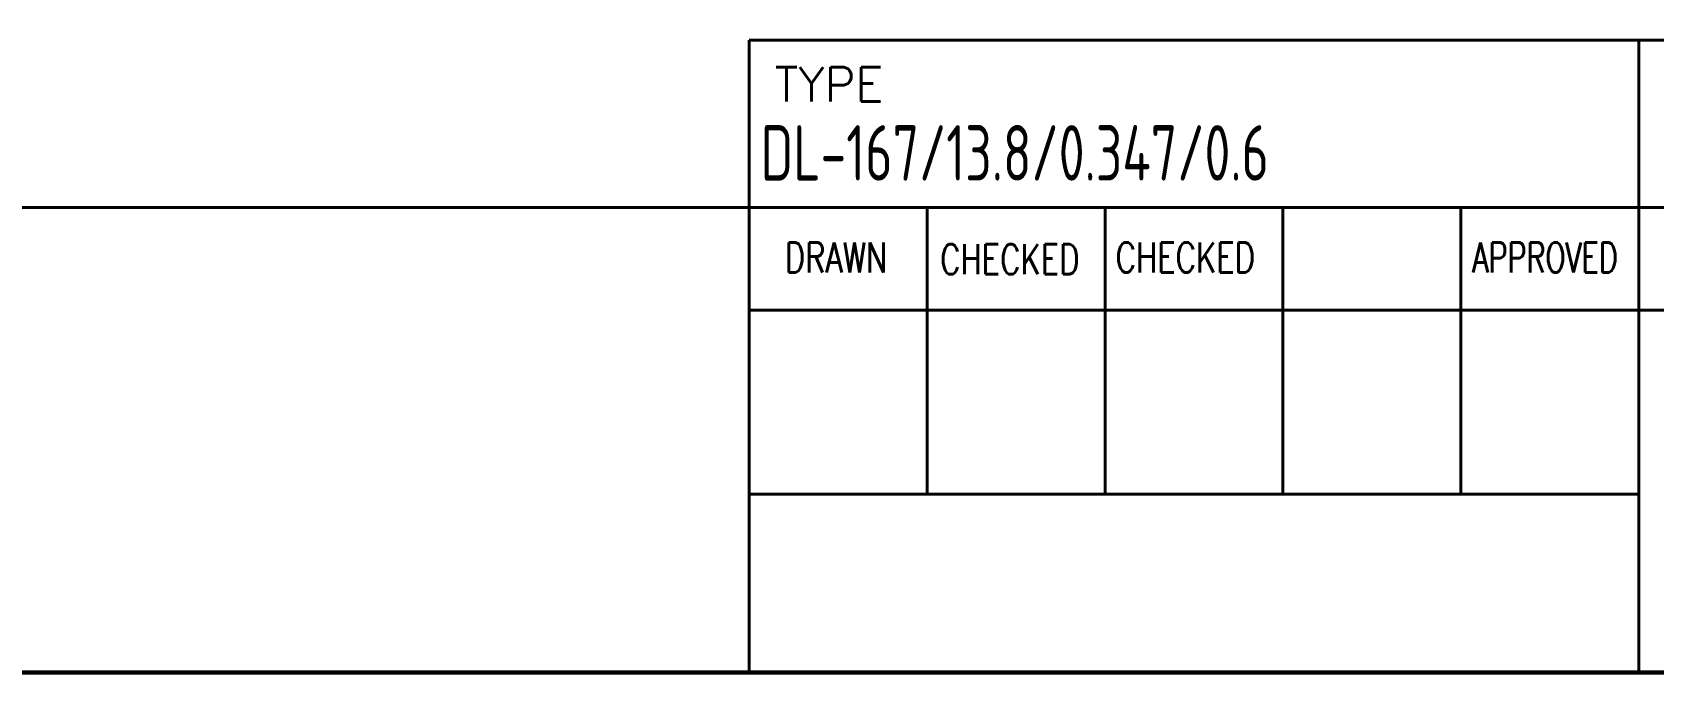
# Model space of a CAD drawing. Header units: millimetres. Extents: x 107291 to 113922, y -130611 to -125922.
# Drawn here: x 110170 to 112274, y -130440 to -129606 of the extents above; entities that cross this region are included whole.
import ezdxf

# ---------------------------------------------------------------- set-up
doc = ezdxf.new("R2010")
doc.units = ezdxf.units.MM
doc.header["$LTSCALE"] = 13
doc.layers.add('1', color=4, linetype='Continuous')
doc.layers.add('2', color=3, linetype='Continuous')
doc.styles.add('ROMANS', font='romans.shx', dxfattribs={"bigfont": 'whgtxt.shx'})
doc.styles.get("Standard").update_dxf_attribs({"font": 'gbenor.shx', "bigfont": 'gbcbig.shx'})

msp = doc.modelspace()

# ---------------------------------------------------------------- linework, layer by layer
at = {"layer": '1', "color": 0, "lineweight": 40}
for p, q in [((111099.9, -129616.3), (112492.75, -129616.3)), ((111100, -129616.3), (113764.09, -129616.3)), ((111100, -129616.3), (111100, -130437.24)), ((112254.44, -129616.3), (112254.44, -130437.24)), ((107701.81, -129833.38), (113764.09, -129833.38)), ((111330.89, -129833.38), (111330.89, -130205.77)), ((111561.78, -129833.38), (111561.78, -130205.77)), ((111792.67, -129833.38), (111792.67, -130205.77)), ((112023.56, -129833.38), (112023.56, -130205.77)), ((111100, -129966.58), (112254.44, -129966.58)), ((112254.44, -129966.58), (113764.09, -129966.58)), ((111100, -130205.77), (112254.44, -130205.77)), ((111100, -130436.66), (111100, -130205.77))]:
    msp.add_line(p, q, dxfattribs=at)
at = {"layer": '1', "color": 0, "lineweight": 40, "const_width": 5.53}
msp.add_lwpolyline([(107701.81, -130437.24), (113764.09, -130437.24), (113764.09, -126079.97), (107701.81, -126079.97), (107701.81, -130437.24)], dxfattribs=at)

# ---------------------------------------------------------------- texts
at = {"layer": '1', "color": 4, "lineweight": 13, "width": 0.8}
msp.add_text('DL-167/13.8/0.347/0.6', height=72, dxfattribs=at).set_placement((111114.95, -129798.51))
at = {"layer": '2', "lineweight": 13, "style": 'ROMANS'}
msp.add_text('TYPE', height=44.402, dxfattribs=at).set_placement((111133.24, -129695.71))
for s, width, p in [('DRAWN', 0.75, (111146.28, -129917.77)), ('CHECKED', 0.75, (111347.88, -129920.24)), ('CHECKED', 0.75, (111575.61, -129917.77)), ('APPROVED', 0.7, (112038.55, -129917.77))]:
    msp.add_text(s, height=39.073, dxfattribs=dict(at, width=width)).set_placement(p)

doc.saveas('drawing.dxf')
